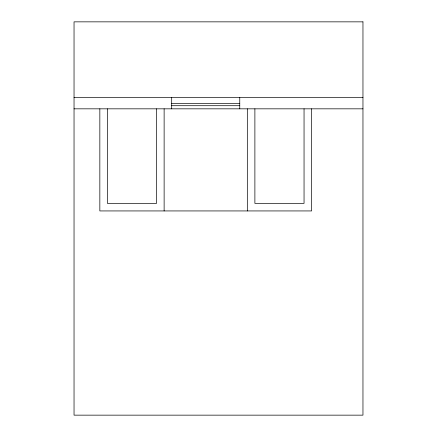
<?xml version="1.0" encoding="UTF-8"?>
<svg xmlns="http://www.w3.org/2000/svg" width="437" height="437" viewBox="0 0 437 437"><rect width="100%" height="100%" fill="white"/><g stroke="black" fill="none" stroke-linecap="round" stroke-linejoin="round"><path stroke-width="0.66" d="M74.039 97.484L362.961 97.484M171.692 103.438L239.76 103.438M171.692 105.705L239.76 105.705M74.039 108.829L362.961 108.829M311.614 108.829L311.614 210.934L99.838 210.934L99.838 108.829M304.048 108.829L304.048 203.374L254.886 203.374L254.886 108.829M247.326 108.829L247.326 210.934M239.76 97.484L239.76 108.829M171.692 97.484L171.692 108.829M164.126 108.829L164.126 210.934M156.561 108.829L156.561 203.374L107.398 203.374L107.398 108.829M362.961 21.85L74.039 21.85L74.039 415.15L362.961 415.15L362.961 21.85"/></g></svg>
